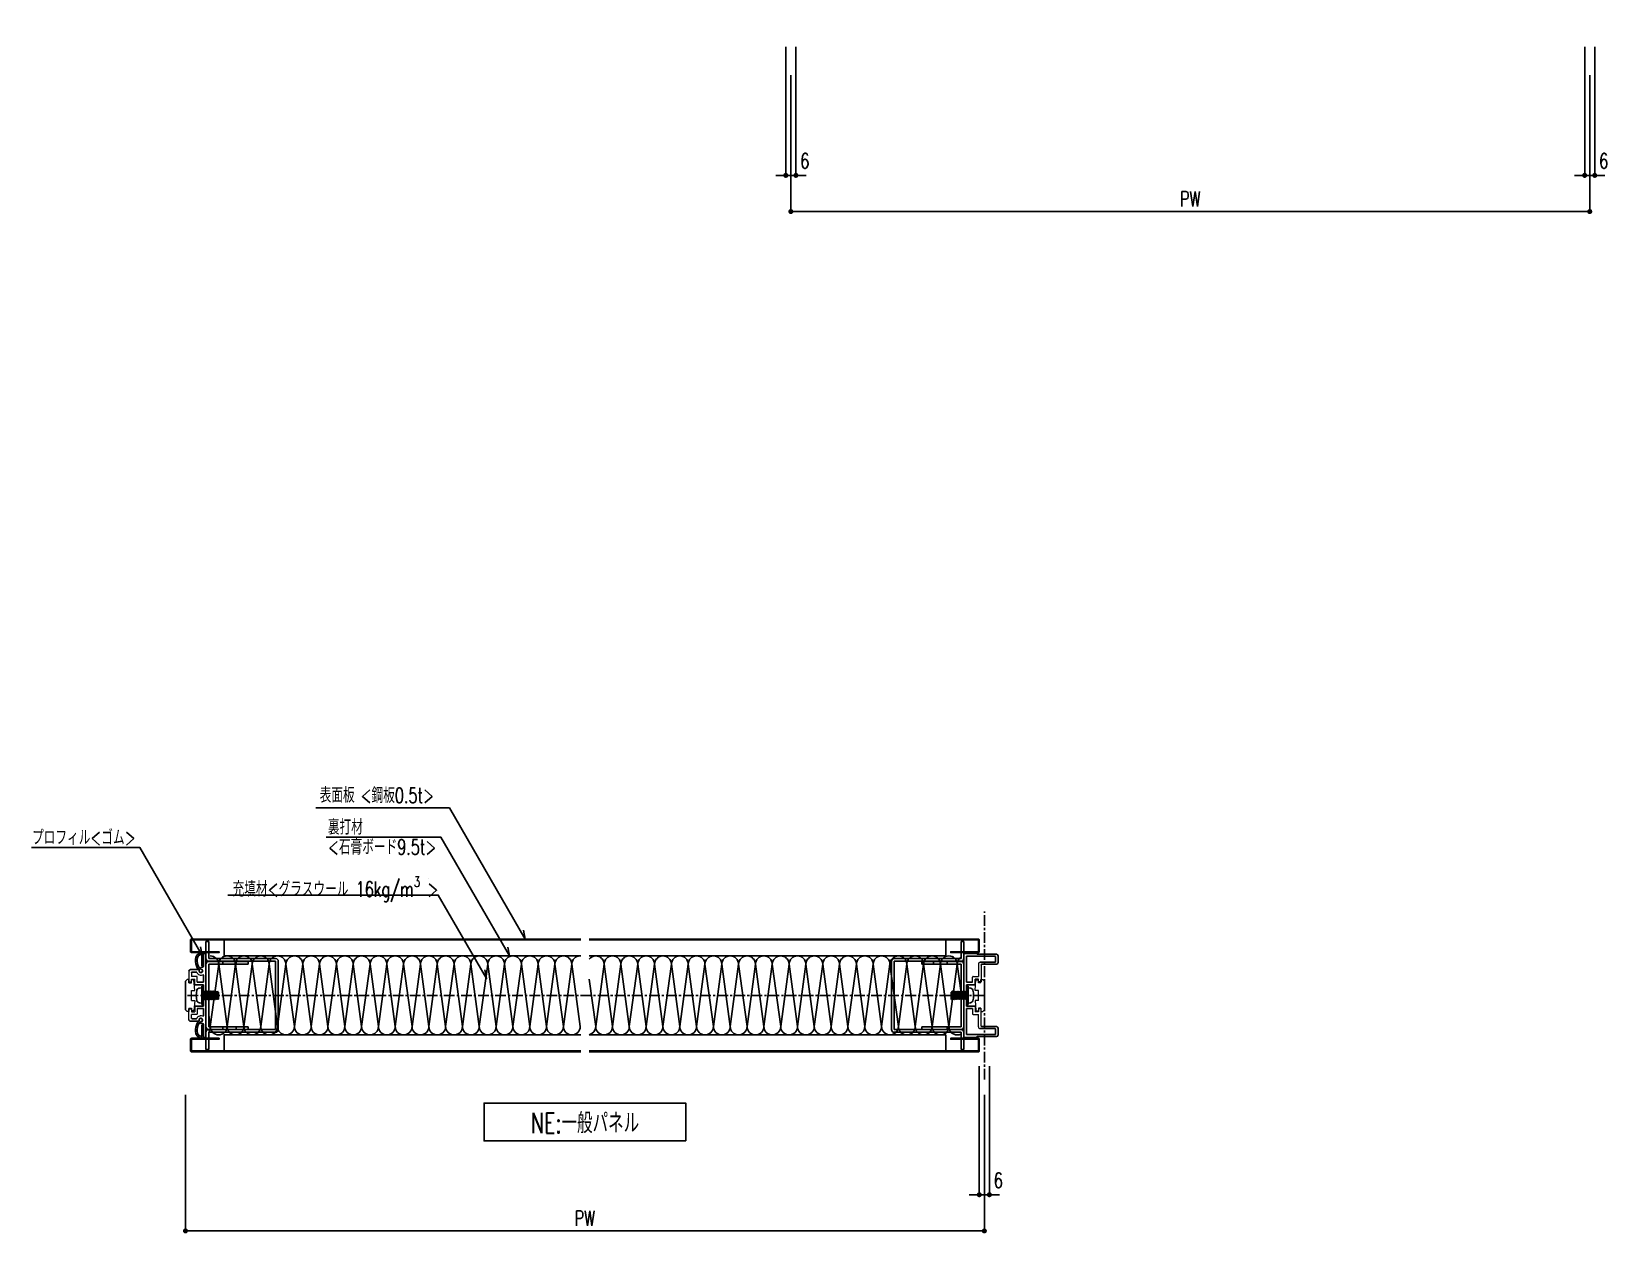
# Model space of a CAD drawing. Extents: x -275225 to 47266, y -41063 to 95295.
# Drawn here: x -226577 to -225639, y -14306 to -13592 of the extents above; entities that cross this region are included whole.
import ezdxf
from ezdxf.enums import TextEntityAlignment as Align

# ---------------------------------------------------------------- set-up
doc = ezdxf.new("R2010")
doc.units = 0
doc.header["$LTSCALE"] = 0.2
doc.header["$PDMODE"] = 99
doc.header["$PDSIZE"] = 5
doc.linetypes.add('CENTER', pattern=[50.8, 31.75, -6.35, 6.35, -6.35])
for name, color, linetype in [('_基準', 1, 'CENTER'), ('_文字', 3, 'Continuous'), ('_製品', 4, 'Continuous'), ('_製品寸法', 9, 'Continuous'), ('KIJUN', 1, 'CENTER')]:
    doc.layers.add(name, color=color, linetype=linetype)
doc.styles.add('OKAMURA', font='SIMPLEX.shx', dxfattribs={"width": 0.7, "bigfont": 'BIGFONT.shx'})
doc.dimstyles.new('OKAMURA-003', dxfattribs={"dimscale": 3, "dimtxt": 3, "dimasz": 1, "dimexe": 0, "dimexo": 3, "dimgap": 1, "dimtad": 1, "dimdec": 3, "dimdsep": 46, "dimtxsty": 'OKAMURA', "dimblk1": 'DOT', "dimblk2": 'DOT', "dimsah": 1, "dimcen": 0, "dimclrd": 9, "dimclre": 9, "dimclrt": 3, "dimadec": 0, "dimazin": 0, "dimtfac": 1, "dimtdec": 3, "dimtix": 1, "dimtmove": 2, "dimatfit": 3, "dimldrblk": 'NONE', "dimfxl": 0, "dimtolj": 1, "dimarcsym": 0})

# ---------------------------------------------------------------- blocks, each defined once
blk = doc.blocks.new('P16KONEJI')
at = {"layer": '_製品', "color": 0, "linetype": 'ByBlock'}
for p, q in [((3.3, 9.92), (1.84, 9.79)), ((3.3, 10.84), (3.3, 0)), ((4.3, 10.84), (3.3, 10.84)), ((4.3, 10.84), (4.3, 0)), ((3.3, 0.92), (1.84, 1.05)), ((3.3, 7.83), (3.35, 7.92)), ((3.35, 7.92), (3.45, 7.92)), ((3.35, 7.92), (3.75, 2.92)), ((3.45, 7.92), (3.7, 7.49)), ((3.45, 7.92), (3.85, 2.92)), ((3.5, 3.35), (3.75, 2.92)), ((3.75, 2.92), (3.85, 2.92)), ((3.85, 2.92), (4.1, 3.35)), ((3.9, 7.49), (4.15, 7.92)), ((4.15, 7.92), (4.25, 7.92)), ((4.15, 7.92), (4.55, 2.92)), ((4.25, 7.92), (4.5, 7.49)), ((4.25, 7.92), (4.65, 2.92)), ((4.3, 3.35), (4.55, 2.92)), ((4.55, 2.92), (4.65, 2.92)), ((4.65, 2.92), (4.9, 3.35)), ((4.7, 7.49), (4.95, 7.92)), ((4.95, 7.92), (5.35, 2.92)), ((4.95, 7.92), (5.05, 7.92)), ((5.05, 7.92), (5.45, 2.92)), ((5.05, 7.92), (5.3, 7.49)), ((5.1, 3.35), (5.35, 2.92)), ((5.35, 2.92), (5.45, 2.92)), ((5.45, 2.92), (5.7, 3.35)), ((5.5, 7.49), (5.75, 7.92)), ((5.75, 7.92), (5.85, 7.92)), ((5.75, 7.92), (6.15, 2.92)), ((5.85, 7.92), (6.1, 7.49)), ((5.85, 7.92), (6.25, 2.92)), ((5.9, 3.35), (6.15, 2.92)), ((6.15, 2.92), (6.25, 2.92)), ((6.25, 2.92), (6.5, 3.35)), ((6.3, 7.49), (6.55, 7.92)), ((6.55, 7.92), (6.65, 7.92)), ((6.55, 7.92), (6.95, 2.92)), ((6.65, 7.92), (6.9, 7.49)), ((6.65, 7.92), (7.05, 2.92)), ((6.7, 3.35), (6.95, 2.92)), ((6.95, 2.92), (7.05, 2.92)), ((7.05, 2.92), (7.3, 3.35)), ((7.1, 7.49), (7.35, 7.92)), ((7.35, 7.92), (7.45, 7.92)), ((7.35, 7.92), (7.75, 2.92)), ((7.45, 7.92), (7.7, 7.49)), ((7.45, 7.92), (7.85, 2.92)), ((7.5, 3.35), (7.75, 2.92)), ((7.75, 2.92), (7.85, 2.92)), ((7.85, 2.92), (8.1, 3.35)), ((7.9, 7.49), (8.15, 7.92)), ((8.15, 7.92), (8.25, 7.92)), ((8.15, 7.92), (8.55, 2.92)), ((8.25, 7.92), (8.5, 7.49)), ((8.25, 7.92), (8.65, 2.92)), ((8.3, 3.35), (8.55, 2.92)), ((8.55, 2.92), (8.65, 2.92)), ((8.65, 2.92), (8.9, 3.35)), ((8.7, 7.49), (8.95, 7.92)), ((8.95, 7.92), (9.05, 7.92)), ((8.95, 7.92), (9.35, 2.92)), ((9.05, 7.92), (9.3, 7.49)), ((9.05, 7.92), (9.45, 2.92)), ((9.1, 3.35), (9.35, 2.92)), ((9.35, 2.92), (9.45, 2.92)), ((9.45, 2.92), (9.7, 3.35)), ((9.5, 7.49), (9.75, 7.92)), ((9.75, 7.92), (9.85, 7.92)), ((9.75, 7.92), (10.15, 2.92)), ((9.85, 7.92), (10.1, 7.49)), ((9.85, 7.92), (10.25, 2.92)), ((9.9, 3.35), (10.15, 2.92)), ((10.15, 2.92), (10.25, 2.92)), ((10.25, 2.92), (10.5, 3.35)), ((10.3, 7.49), (10.55, 7.92)), ((10.55, 7.92), (10.65, 7.92)), ((10.55, 7.92), (10.95, 2.92)), ((10.65, 7.92), (10.9, 7.49)), ((10.65, 7.92), (11.05, 2.92)), ((10.7, 3.35), (10.95, 2.92)), ((10.95, 2.92), (11.05, 2.92)), ((11.05, 2.92), (11.3, 3.35)), ((11.1, 7.49), (11.35, 7.92)), ((11.35, 7.92), (11.45, 7.92)), ((11.35, 7.92), (11.75, 2.92)), ((11.45, 7.92), (11.7, 7.49)), ((11.45, 7.92), (11.85, 2.92)), ((11.5, 3.35), (11.75, 2.92)), ((11.75, 2.92), (11.85, 2.92)), ((11.85, 2.92), (12.1, 3.35)), ((11.9, 7.49), (12.15, 7.92)), ((12.15, 7.92), (12.25, 7.92)), ((12.15, 7.92), (12.55, 2.92)), ((12.25, 7.92), (12.5, 7.49)), ((12.25, 7.92), (12.65, 2.92)), ((12.3, 3.35), (12.55, 2.92)), ((12.55, 2.92), (12.65, 2.92)), ((12.65, 2.92), (12.9, 3.35)), ((12.7, 7.49), (12.95, 7.92)), ((12.95, 7.92), (13.05, 7.92)), ((12.95, 7.92), (13.3, 3.55)), ((13.3, 3.55), (12.96, 3.4)), ((13.05, 7.92), (13.3, 7.49)), ((13.05, 7.92), (13.3, 3.55)), ((13.3, 7.49), (13.3, 3.55)), ((4.3, 0), (3.3, 0))]:
    blk.add_line(p, q, dxfattribs=at)
for centre, radius, start, end in [((1.98, 8.2), 1.6, 95, 164.50603), ((12, 5.42), 12, 164.50603, 195.49397), ((1.98, 2.64), 1.6, 195.49397, 265), ((3.4, 3.3), 0.115, 30, 150), ((3.8, 7.54), 0.115, 210, 330), ((4.2, 3.3), 0.115, 30, 150), ((4.6, 7.54), 0.115, 210, 330), ((5, 3.3), 0.115, 30, 150), ((5.4, 7.54), 0.115, 210, 330), ((5.8, 3.3), 0.115, 30, 150), ((6.2, 7.54), 0.115, 210, 330), ((6.6, 3.3), 0.115, 30, 150), ((7, 7.54), 0.115, 210, 330), ((7.4, 3.3), 0.115, 30, 150), ((7.8, 7.54), 0.115, 210, 330), ((8.2, 3.3), 0.115, 30, 150), ((8.6, 7.54), 0.115, 210, 330), ((9, 3.3), 0.115, 30, 150), ((9.4, 7.54), 0.115, 210, 330), ((9.8, 3.3), 0.115, 30, 150), ((10.2, 7.54), 0.115, 210, 330), ((10.6, 3.3), 0.115, 30, 150), ((11, 7.54), 0.115, 210, 330), ((11.4, 3.3), 0.115, 30, 150), ((11.8, 7.54), 0.115, 210, 330), ((12.2, 3.3), 0.115, 30, 150), ((12.6, 7.54), 0.115, 210, 330), ((13, 3.3), 0.115, 112.56053, 150)]:
    blk.add_arc(centre, radius, start, end, dxfattribs=at)
blk = doc.blocks.new('P16UGHEISYO')
at = {"layer": '_製品', "color": 0, "linetype": 'ByBlock', "lineweight": 15}
for p, q in [((0, 0), (0, 25.3)), ((1.99, 14.57), (2.12, 14.09)), ((1.99, 14.57), (2.12, 14.09)), ((2.52, 15.49), (3, 15.62)), ((3.52, 13.69), (3.04, 13.56)), ((3.91, 12.24), (3.43, 12.11)), ((4.05, 14.61), (4.02, 14.73)), ((5.2, 7.81), (5.2, 10.95)), ((5.5, 11.25), (8.7, 11.25)), ((6.7, 6.51), (6.7, 9.75)), ((8.7, 9.75), (6.7, 9.75)), ((8.7, 13.34), (8.7, 11.25)), ((8.7, 8), (8.7, 9.75)), ((10.2, 14.34), (10.2, 8)), ((10.2, 7.5), (10.2, 9.5)), ((10.2, 9.5), (11.2, 9.5)), ((12.2, 8.5), (11.2, 9.5)), ((6.7, 3), (7.22, 9.25)), ((6.7, 3), (7.2, 9)), ((6.7, 3), (6.7, 3.04)), ((8.7, 3), (6.7, 3)), ((8.7, 3), (6.7, 3)), ((7.22, 9.25), (8.7, 9.25)), ((8.7, 7.5), (8.7, 9.25)), ((8.7, 7.5), (8.7, 9)), ((10.2, 8), (8.7, 8)), ((10.2, 7.5), (8.7, 7.5)), ((10.2, 7.5), (8.7, 7.5)), ((8.7, 3), (8.7, -3)), ((8.7, 3), (8.7, -3)), ((5.2, -7.81), (5.2, -10.95)), ((6.7, -3), (6.7, -3.04)), ((8.7, -3), (6.7, -3)), ((8.7, -3), (6.7, -3)), ((6.7, -3), (7.22, -9.25)), ((6.7, -6.51), (6.7, -9.75)), ((7.22, -9.25), (8.7, -9.25)), ((8.7, -7.5), (8.7, -9)), ((10.2, -7.5), (8.7, -7.5)), ((8.7, -7.5), (8.7, -9.25)), ((10.2, -7.5), (8.7, -7.5)), ((10.2, -8), (8.7, -8)), ((8.7, -8), (8.7, -9.75)), ((10.2, -7.5), (10.2, -9.5)), ((10.2, -14.34), (10.2, -8)), ((12.2, -8.5), (11.2, -9.5)), ((1.99, -14.57), (2.12, -14.09)), ((1.99, -14.57), (2.12, -14.09)), ((2.52, -15.49), (3, -15.62)), ((3.52, -13.69), (3.04, -13.56)), ((3.91, -12.24), (3.43, -12.11)), ((4.05, -14.61), (4.02, -14.73)), ((5.5, -11.25), (8.7, -11.25)), ((8.7, -9.75), (6.7, -9.75)), ((8.7, -13.34), (8.7, -11.25)), ((10.2, -9.5), (11.2, -9.5))]:
    blk.add_line(p, q, dxfattribs=at)
at = {"layer": '_製品', "color": 0, "linetype": 'ByBlock'}
for p, q in [((0, 24.8), (0, 0.3)), ((0.2, 25), (1.3, 25)), ((1.5, 24.8), (1.5, 17.28)), ((1.5, 19.6), (1.5, 24.5)), ((1.5, 17.6), (1.5, 22.5)), ((2.5, 19.6), (2.5, 24.27)), ((2.5, 17.6), (2.5, 22.27)), ((2.5, 17.6), (1.5, 17.6)), ((1.5, 12.12), (1.5, 7.81)), ((2.74, 16.78), (2, 16.78)), ((3.2, 15.61), (4.46, 17.11)), ((3.99, 14.99), (5.22, 16.46)), ((4.21, 15.16), (4.37, 15.26)), ((4.64, 15.34), (9.2, 15.34)), ((5.65, 13.84), (8.2, 13.84)), ((0, 0.3), (0.3, 0)), ((0, 0.3), (0, -0.3)), ((1.5, 0.3), (1.2, 0)), ((5.2, 7.81), (1.5, 7.81)), ((1.5, 6.31), (1.5, 0.3)), ((6.5, 6.31), (1.5, 6.31)), ((12.2, 8.5), (12.2, 0)), ((0.3, 0), (0, -0.3)), ((0, -24.8), (0, -0.3)), ((0, -24.8), (0, -0.3)), ((0, -24.8), (0, -0.3)), ((1.5, -0.3), (1.2, 0)), ((1.5, -6.31), (1.5, -0.3)), ((6.5, -6.31), (1.5, -6.31)), ((1.5, -12.12), (1.5, -7.81)), ((5.2, -7.81), (1.5, -7.81)), ((12.2, -8.5), (12.2, 0)), ((1.5, -24.8), (1.5, -17.28)), ((1.5, -17.6), (1.5, -22.5)), ((2.5, -17.6), (1.5, -17.6)), ((2.74, -16.78), (2, -16.78)), ((2.5, -17.6), (2.5, -22.27)), ((3.2, -15.61), (4.46, -17.11)), ((3.99, -14.99), (5.22, -16.46)), ((4.21, -15.16), (4.37, -15.26)), ((4.64, -15.34), (9.2, -15.34)), ((5.65, -13.84), (8.2, -13.84)), ((0.2, -25), (1.3, -25)), ((1.5, -19.6), (1.5, -24.5)), ((2.5, -19.6), (2.5, -24.27))]:
    blk.add_line(p, q, dxfattribs=at)
for centre, radius, start, end in [((0.2, 24.8), 0.2, 90, 180), ((1.3, 24.8), 0.2, 0, 90), ((2.5, 24.5), 1, 81.6392, 180), ((2.7, 24.27), 0.2, 62.76187, 180), ((2.03, 21.28), 4.26, 0, 81.6392), ((2.03, 21.28), 3.26, 0, 78.17887), ((-2.68, 20.69), 7.98, 333.38687, 4.23373), ((-3.19, 20.85), 9.49, 332.4392, 2.59633), ((2, 17.28), 0.5, 180, 270), ((3.04, 14.59), 0.98, 85.62711, 18.08885), ((3.12, 15.67), 0.1, 265.62711, 320), ((4.06, 14.93), 0.1, 140, 198.08885), ((4.64, 14.84), 0.5, 90, 122.33734), ((8.2, 13.34), 0.5, 0, 90), ((9.2, 14.34), 1, 0, 90), ((6.5, 6.51), 0.2, 270, 0), ((6.5, -6.51), 0.2, 0, 90), ((2, -17.28), 0.5, 90, 180), ((3.04, -14.59), 0.98, 341.91115, 274.37289), ((3.12, -15.67), 0.1, 40, 94.37289), ((4.06, -14.93), 0.1, 161.91115, 220), ((4.64, -14.84), 0.5, 237.66266, 270), ((-2.68, -20.69), 7.98, 355.76627, 26.61313), ((-3.19, -20.85), 9.49, 357.40367, 27.5608), ((8.2, -13.34), 0.5, 270, 0), ((9.2, -14.34), 1, 270, 0), ((0.2, -24.8), 0.2, 180, 270), ((1.3, -24.8), 0.2, 270, 0), ((2.5, -24.5), 1, 180, 278.3608), ((2.7, -24.27), 0.2, 180, 297.23813), ((2.03, -21.28), 4.26, 278.3608, 0), ((2.03, -21.28), 3.26, 281.82113, 0)]:
    blk.add_arc(centre, radius, start, end, dxfattribs=at)
at = {"layer": '_製品', "color": 0, "linetype": 'ByBlock', "lineweight": 15}
for centre, radius, start, end in [((1.7, 12.12), 0.2, 62.18189, 180), ((2.84, 14.28), 2.25, 242.18189, 285), ((2.71, 14.77), 0.75, 105, 195), ((2.84, 14.28), 0.75, 195, 285), ((2.74, 16.17), 0.607, 295.17613, 90), ((3.33, 14.41), 0.75, 285, 15), ((3.33, 14.41), 2.25, 285, 341.59063), ((4.38, 14.83), 0.375, 117.19191, 195), ((5.5, 10.95), 0.3, 90, 180), ((5.65, 13.64), 0.2, 90, 161.59063), ((1.7, -12.12), 0.2, 180, 297.81811), ((2.84, -14.28), 2.25, 75, 117.81811), ((2.71, -14.77), 0.75, 165, 255), ((2.84, -14.28), 0.75, 75, 165), ((2.74, -16.17), 0.607, 270, 64.82387), ((3.33, -14.41), 0.75, 345, 75), ((3.33, -14.41), 2.25, 18.40937, 75), ((4.38, -14.83), 0.375, 165, 242.80809), ((5.5, -10.95), 0.3, 180, 270), ((5.65, -13.64), 0.2, 198.40937, 270)]:
    blk.add_arc(centre, radius, start, end, dxfattribs=at)
blk = doc.blocks.new('P16USHEISYO')
at = {"color": 0, "linetype": 'ByBlock'}
for p, q in [((4, 44.99), (4, 48.99)), ((5, 49.99), (16.4, 49.99)), ((5.5, 45.69), (5.5, 48.29)), ((22.9, 48.79), (6, 48.79)), ((16.81, 50.4), (16.4, 49.99)), ((17.02, 50.49), (23.9, 50.49)), ((22.9, 33.3), (22.9, 48.79)), ((24.4, 25.79), (24.4, 49.99)), ((5, 43.99), (13.69, 43.99)), ((6, 45.19), (14.69, 45.19)), ((12.2, 33.99), (12.2, 25.49)), ((17.89, 31.8), (22.9, 31.8)), ((19.19, 33.3), (22.9, 33.3)), ((22.9, 31.8), (22.9, 25.79)), ((12.2, 16.99), (12.2, 25.49)), ((12.2, 16.99), (12.2, 25.49)), ((12.2, 16.99), (12.2, 25.49)), ((17.89, 19.18), (22.9, 19.18)), ((22.9, 25.79), (23.2, 25.49)), ((22.9, 25.19), (23.2, 25.49)), ((22.9, 19.18), (22.9, 25.19)), ((24.4, 25.79), (24.1, 25.49)), ((24.1, 25.49), (24.4, 25.19)), ((24.4, 25.19), (24.4, 0.99)), ((19.19, 17.68), (22.9, 17.68)), ((22.9, 17.68), (22.9, 2.19)), ((4, 5.99), (4, 1.99)), ((5, 6.99), (13.69, 6.99)), ((5, 0.99), (16.4, 0.99)), ((5.5, 5.29), (5.5, 2.69)), ((6, 5.79), (14.69, 5.79)), ((22.9, 2.19), (6, 2.19)), ((16.81, 0.58), (16.4, 0.99)), ((17.02, 0.49), (23.9, 0.49))]:
    blk.add_line(p, q, dxfattribs=at)
at = {"color": 0, "linetype": 'ByBlock', "lineweight": 15}
for p, q in [((14.19, 43.49), (14.19, 33.49)), ((15.69, 44.19), (15.69, 36.74)), ((12.2, 33.99), (13.2, 34.99)), ((14.2, 34.99), (13.2, 34.99)), ((14.19, 33.49), (15.69, 33.49)), ((14.2, 32.99), (14.2, 34.99)), ((14.2, 32.99), (15.7, 32.99)), ((14.2, 32.99), (15.7, 32.99)), ((18.89, 36.74), (15.69, 36.74)), ((15.69, 33.49), (15.69, 35.24)), ((15.69, 35.24), (17.69, 35.24)), ((17.18, 34.74), (15.7, 34.74)), ((15.7, 32.99), (15.7, 34.74)), ((15.7, 32.99), (15.7, 34.49)), ((15.7, 28.49), (17.7, 28.49)), ((15.7, 28.49), (15.7, 22.49)), ((15.7, 28.49), (17.7, 28.49)), ((15.7, 28.49), (15.7, 22.49)), ((17.7, 28.49), (17.18, 34.74)), ((17.7, 28.49), (17.2, 34.49)), ((17.69, 32), (17.69, 35.24)), ((17.7, 28.49), (17.7, 28.53)), ((19.19, 33.3), (19.19, 36.44)), ((15.7, 22.49), (17.7, 22.49)), ((15.7, 22.49), (17.7, 22.49)), ((17.7, 22.49), (17.18, 16.24)), ((17.69, 18.98), (17.69, 15.74)), ((17.7, 22.49), (17.7, 22.45)), ((12.2, 16.99), (13.2, 15.99)), ((14.2, 15.99), (13.2, 15.99)), ((14.19, 7.49), (14.19, 17.49)), ((14.19, 17.49), (15.69, 17.49)), ((14.2, 17.99), (14.2, 15.99)), ((14.2, 17.99), (15.7, 17.99)), ((14.2, 17.99), (15.7, 17.99)), ((15.69, 17.49), (15.69, 15.74)), ((15.69, 15.74), (17.69, 15.74)), ((15.69, 6.79), (15.69, 14.24)), ((18.89, 14.24), (15.69, 14.24)), ((15.7, 17.99), (15.7, 16.49)), ((15.7, 17.99), (15.7, 16.24)), ((17.18, 16.24), (15.7, 16.24)), ((19.19, 17.68), (19.19, 14.54))]:
    blk.add_line(p, q, dxfattribs=at)
at = {"color": 0, "linetype": 'ByBlock'}
for centre, radius, start, end in [((5, 48.99), 1, 90, 180), ((6, 48.29), 0.5, 90, 180), ((17.02, 50.19), 0.3, 90, 135), ((23.9, 49.99), 0.5, 0, 90), ((5, 44.99), 1, 180, 270), ((6, 45.69), 0.5, 180, 270), ((13.69, 43.49), 0.5, 0, 90), ((17.89, 32), 0.2, 180, 270), ((17.89, 18.98), 0.2, 90, 180), ((5, 5.99), 1, 90, 180), ((5, 1.99), 1, 180, 270), ((6, 5.29), 0.5, 90, 180), ((6, 2.69), 0.5, 180, 270), ((13.69, 7.49), 0.5, 270, 0), ((17.02, 0.79), 0.3, 225, 270), ((23.9, 0.99), 0.5, 270, 0)]:
    blk.add_arc(centre, radius, start, end, dxfattribs=at)
at = {"color": 0, "linetype": 'ByBlock', "lineweight": 15}
for centre, radius, start, end in [((14.69, 44.19), 1, 0, 90), ((18.89, 36.44), 0.3, 0, 90), ((18.89, 14.54), 0.3, 270, 0), ((14.69, 6.79), 1, 270, 0)]:
    blk.add_arc(centre, radius, start, end, dxfattribs=at)
blk = doc.blocks.new('A$C0FB026AB')
at = {"color": 0, "linetype": 'ByBlock'}
for p, q in [((12.200001, 21.900002), (12.200001, 32.1)), ((13.799999, 32.1), (12.200001, 32.1)), ((13.799999, 21.9), (13.799999, 32.1)), ((13.800001, 20.300002), (53.600001, 20.300002)), ((13.800001, 20.25), (37.200001, 20.25)), ((13.801264, 21.9), (53.600001, 21.9)), ((22.200001, 18.65), (22.200001, 20.25)), ((37.200001, 18.65), (37.200001, 20.25)), ((53.600001, -20.300001), (53.600001, 20.300002)), ((55.200001, -20.300001), (55.200001, 20.300002)), ((12.200001, 18.65), (12.200001, -18.65)), ((13.800001, 18.65), (13.800001, -18.65)), ((13.800001, 18.65), (37.200001, 18.65)), ((13.800001, -18.65), (37.200001, -18.65)), ((22.200001, -18.649999), (22.200001, -20.249999)), ((30.200001, -18.649999), (30.200001, -20.249999)), ((37.200001, -20.25), (37.200001, -18.65)), ((12.200001, -21.900024), (12.200001, -32.100022)), ((13.799999, -20.300001), (53.600001, -20.300001)), ((13.799999, -21.899999), (13.799999, -32.099999)), ((13.799999, -21.9), (53.600001, -21.9)), ((13.800001, -20.25), (37.200001, -20.25)), ((13.799999, -32.1), (12.200001, -32.1))]:
    blk.add_line(p, q, dxfattribs=at)
for centre, start, end in [((13.800001, 21.900002), 180, 270), ((13.800001, 18.65), 90, 180), ((53.600001, 20.3), 0, 90), ((13.800001, -18.65), 180, 270), ((13.800001, -21.900024), 90, 180), ((53.600001, -20.3), 270, 0)]:
    blk.add_arc(centre, 1.6, start, end, dxfattribs=at)
blk = doc.blocks.new('A$C6158021A')
at = {"color": 0, "linetype": 'ByBlock'}
for p, q in [((-13.799999, 32.100011), (-12.200001, 32.100011)), ((-13.799999, 21.900011), (-13.799999, 32.100011)), ((-12.200001, 21.900013), (-12.200001, 32.100011)), ((-55.200001, -20.29999), (-55.200001, 20.300013)), ((-13.801264, 21.900011), (-53.600001, 21.900011)), ((-13.800001, 20.300013), (-53.600001, 20.300013)), ((-53.600001, -20.29999), (-53.600001, 20.300013)), ((-13.800001, 20.250011), (-37.200001, 20.250011)), ((-37.200001, 18.650011), (-37.200001, 20.250011)), ((-30.200001, 18.650011), (-30.200001, 20.250011)), ((-22.200001, 18.650011), (-22.200001, 20.250011)), ((-13.800001, 18.650011), (-37.200001, 18.650011)), ((-13.800001, 18.650011), (-13.800001, -18.649989)), ((-13.800001, -18.649989), (-37.200001, -18.649989)), ((-37.200001, -20.249989), (-37.200001, -18.649989)), ((-30.200001, -18.649988), (-30.200001, -20.249988)), ((-22.200001, -18.649988), (-22.200001, -20.249988)), ((-13.799999, -20.29999), (-53.600001, -20.29999)), ((-13.799999, -21.899989), (-53.600001, -21.899989)), ((-13.800001, -20.249989), (-37.200001, -20.249989)), ((-13.799999, -21.899988), (-13.799999, -32.099988)), ((-12.200001, -21.900013), (-12.200001, -32.100011)), ((-13.799999, -32.099989), (-12.200001, -32.099989))]:
    blk.add_line(p, q, dxfattribs=at)
for centre, start, end in [((-53.600001, 20.300011), 90, 180), ((-13.800001, 21.900013), 270, 0), ((-13.800001, 18.650011), 0, 90), ((-13.800001, -18.649989), 270, 0), ((-53.600001, -20.299988), 180, 270), ((-13.800001, -21.900013), 0, 90)]:
    blk.add_arc(centre, 1.6, start, end, dxfattribs=at)
blk = doc.blocks.new('P16NEHEISYO')
at = {"color": 6, "linetype": 'ByBlock', "ltscale": 0.5}
for p, q in [((455.26, -18.5), (460.26, 18.5)), ((13.8, -1.48), (16.1, -18.5))]:
    blk.add_line(p, q, dxfattribs=at)
at = {"color": 0, "linetype": 'ByBlock', "ltscale": 0.5}
for q in [(460.26, 18.5), (461.2, 11.54)]:
    blk.add_line((460.26, 18.5), q, dxfattribs=at)
for points in [[(235, 33.5), (3.5, 33.5, 0.414214), (3, 33), (3, 26, 0.414214), (3.5, 25.5), (20, 25.5), (20, 26), (3.5, 26), (3.5, 33), (235, 33)], [(240, 33.5), (471.5, 33.5, -0.414214), (472, 33), (472, 26, -0.414214), (471.5, 25.5), (455, 25.5), (455, 26), (471.5, 26), (471.5, 33), (240, 33)], [(235, -33.5), (3.5, -33.5, -0.414214), (3, -33), (3, -26, -0.414214), (3.5, -25.5), (20, -25.5), (20, -26), (3.5, -26), (3.5, -33), (235, -33)], [(240, -33.5), (471.5, -33.5, 0.414214), (472, -33), (472, -26, 0.414214), (471.5, -25.5), (455, -25.5), (455, -26), (471.5, -26), (471.5, -33), (240, -33)]]:
    blk.add_lwpolyline(points, format="xyb")
for points in [[(23, 33), (23, 23.5), (235, 23.5)], [(452, 33), (452, 23.5), (240, 23.5)], [(23, -33), (23, -23.5), (235, -23.5)], [(452, -33), (452, -23.5), (240, -23.5)]]:
    blk.add_lwpolyline(points)
at = {"color": 6, "linetype": 'ByBlock', "ltscale": 0.5}
for points in [[(31.1, 18.5), (31.1, 18.5, 0.414214), (26.1, 23.5), (26.1, 23.5, 0.414214), (21.1, 18.5), (21.1, 18.5), (26.1, -18.5), (26.1, -18.5, -0.414214), (21.1, -23.5), (21.1, -23.5, -0.414214), (16.1, -18.5), (16.1, -18.5), (21.1, 18.5)], [(41.1, 18.5), (41.1, 18.5, 0.414214), (36.1, 23.5), (36.1, 23.5, 0.414214), (31.1, 18.5), (31.1, 18.5), (36.1, -18.5), (36.1, -18.5, -0.414214), (31.1, -23.5), (31.1, -23.5, -0.414214), (26.1, -18.5), (26.1, -18.5), (31.1, 18.5)], [(51.1, 18.5), (51.1, 18.5, 0.414214), (46.1, 23.5), (46.1, 23.5, 0.414214), (41.1, 18.5), (41.1, 18.5), (46.1, -18.5), (46.1, -18.5, -0.414214), (41.1, -23.5), (41.1, -23.5, -0.414214), (36.1, -18.5), (36.1, -18.5), (41.1, 18.5)], [(61.1, 18.5), (61.1, 18.5, 0.414214), (56.1, 23.5), (56.1, 23.5, 0.414214), (51.1, 18.5), (51.1, 18.5), (56.1, -18.5), (56.1, -18.5, -0.414214), (51.1, -23.5), (51.1, -23.5, -0.414214), (46.1, -18.5), (46.1, -18.5), (51.1, 18.5)], [(71.1, 18.5), (71.1, 18.5, 0.414214), (66.1, 23.5), (66.1, 23.5, 0.414214), (61.1, 18.5), (61.1, 18.5), (66.1, -18.5), (66.1, -18.5, -0.414214), (61.1, -23.5), (61.1, -23.5, -0.414214), (56.1, -18.5), (56.1, -18.5), (61.1, 18.5)], [(81.1, 18.5), (81.1, 18.5, 0.414214), (76.1, 23.5), (76.1, 23.5, 0.414214), (71.1, 18.5), (71.1, 18.5), (76.1, -18.5), (76.1, -18.5, -0.414214), (71.1, -23.5), (71.1, -23.5, -0.414214), (66.1, -18.5), (66.1, -18.5), (71.1, 18.5)], [(91.1, 18.5), (91.1, 18.5, 0.414214), (86.1, 23.5), (86.1, 23.5, 0.414214), (81.1, 18.5), (81.1, 18.5), (86.1, -18.5), (86.1, -18.5, -0.414214), (81.1, -23.5), (81.1, -23.5, -0.414214), (76.1, -18.5), (76.1, -18.5), (81.1, 18.5)], [(101.1, 18.5), (101.1, 18.5, 0.414214), (96.1, 23.5), (96.1, 23.5, 0.414214), (91.1, 18.5), (91.1, 18.5), (96.1, -18.5), (96.1, -18.5, -0.414214), (91.1, -23.5), (91.1, -23.5, -0.414214), (86.1, -18.5), (86.1, -18.5), (91.1, 18.5)], [(111.1, 18.5), (111.1, 18.5, 0.414214), (106.1, 23.5), (106.1, 23.5, 0.414214), (101.1, 18.5), (101.1, 18.5), (106.1, -18.5), (106.1, -18.5, -0.414214), (101.1, -23.5), (101.1, -23.5, -0.414214), (96.1, -18.5), (96.1, -18.5), (101.1, 18.5)], [(121.1, 18.5), (121.1, 18.5, 0.414214), (116.1, 23.5), (116.1, 23.5, 0.414214), (111.1, 18.5), (111.1, 18.5), (116.1, -18.5), (116.1, -18.5, -0.414214), (111.1, -23.5), (111.1, -23.5, -0.414214), (106.1, -18.5), (106.1, -18.5), (111.1, 18.5)], [(131.1, 18.5), (131.1, 18.5, 0.414214), (126.1, 23.5), (126.1, 23.5, 0.414214), (121.1, 18.5), (121.1, 18.5), (126.1, -18.5), (126.1, -18.5, -0.414214), (121.1, -23.5), (121.1, -23.5, -0.414214), (116.1, -18.5), (116.1, -18.5), (121.1, 18.5)], [(141.1, 18.5), (141.1, 18.5, 0.414214), (136.1, 23.5), (136.1, 23.5, 0.414214), (131.1, 18.5), (131.1, 18.5), (136.1, -18.5), (136.1, -18.5, -0.414214), (131.1, -23.5), (131.1, -23.5, -0.414214), (126.1, -18.5), (126.1, -18.5), (131.1, 18.5)], [(151.1, 18.5), (151.1, 18.5, 0.414214), (146.1, 23.5), (146.1, 23.5, 0.414214), (141.1, 18.5), (141.1, 18.5), (146.1, -18.5), (146.1, -18.5, -0.414214), (141.1, -23.5), (141.1, -23.5, -0.414214), (136.1, -18.5), (136.1, -18.5), (141.1, 18.5)], [(161.1, 18.5), (161.1, 18.5, 0.414214), (156.1, 23.5), (156.1, 23.5, 0.414214), (151.1, 18.5), (151.1, 18.5), (156.1, -18.5), (156.1, -18.5, -0.414214), (151.1, -23.5), (151.1, -23.5, -0.414214), (146.1, -18.5), (146.1, -18.5), (151.1, 18.5)], [(171.1, 18.5), (171.1, 18.5, 0.414214), (166.1, 23.5), (166.1, 23.5, 0.414214), (161.1, 18.5), (161.1, 18.5), (166.1, -18.5), (166.1, -18.5, -0.414214), (161.1, -23.5), (161.1, -23.5, -0.414214), (156.1, -18.5), (156.1, -18.5), (161.1, 18.5)], [(181.1, 18.5), (181.1, 18.5, 0.414214), (176.1, 23.5), (176.1, 23.5, 0.414214), (171.1, 18.5), (171.1, 18.5), (176.1, -18.5), (176.1, -18.5, -0.414214), (171.1, -23.5), (171.1, -23.5, -0.414214), (166.1, -18.5), (166.1, -18.5), (171.1, 18.5)], [(191.1, 18.5), (191.1, 18.5, 0.414214), (186.1, 23.5), (186.1, 23.5, 0.414214), (181.1, 18.5), (181.1, 18.5), (186.1, -18.5), (186.1, -18.5, -0.414214), (181.1, -23.5), (181.1, -23.5, -0.414214), (176.1, -18.5), (176.1, -18.5), (181.1, 18.5)], [(201.1, 18.5), (201.1, 18.5, 0.414214), (196.1, 23.5), (196.1, 23.5, 0.414214), (191.1, 18.5), (191.1, 18.5), (196.1, -18.5), (196.1, -18.5, -0.414214), (191.1, -23.5), (191.1, -23.5, -0.414214), (186.1, -18.5), (186.1, -18.5), (191.1, 18.5)], [(211.1, 18.5), (211.1, 18.5, 0.414214), (206.1, 23.5), (206.1, 23.5, 0.414214), (201.1, 18.5), (201.1, 18.5), (206.1, -18.5), (206.1, -18.5, -0.414214), (201.1, -23.5), (201.1, -23.5, -0.414214), (196.1, -18.5), (196.1, -18.5), (201.1, 18.5)], [(221.1, 18.5), (221.1, 18.5, 0.414214), (216.1, 23.5), (216.1, 23.5, 0.414214), (211.1, 18.5), (211.1, 18.5), (216.1, -18.5), (216.1, -18.5, -0.414214), (211.1, -23.5), (211.1, -23.5, -0.414214), (206.1, -18.5), (206.1, -18.5), (211.1, 18.5)], [(231.1, 18.5), (231.1, 18.5, 0.414214), (226.1, 23.5), (226.1, 23.5, 0.414214), (221.1, 18.5), (221.1, 18.5), (226.1, -18.5), (226.1, -18.5, -0.414214), (221.1, -23.5), (221.1, -23.5, -0.414214), (216.1, -18.5), (216.1, -18.5), (221.1, 18.5)], [(235, 23.38, 0.350576), (231.1, 18.5), (231.1, 18.5), (235, -9.69)], [(250.3, 18.5), (250.3, 18.5, 0.414214), (245.3, 23.5), (245.3, 23.5, 0.414214), (240.3, 18.5), (240.3, 18.5), (245.3, -18.5), (245.3, -18.5, -0.414214), (240.3, -23.5), (240.3, -23.5, -0.014953), (240, -23.49, -0.014953)], [(260.3, 18.5), (260.3, 18.5, 0.414214), (255.3, 23.5), (255.3, 23.5, 0.414214), (250.3, 18.5), (250.3, 18.5), (255.3, -18.5), (255.3, -18.5, -0.414214), (250.3, -23.5), (250.3, -23.5, -0.414214), (245.3, -18.5), (245.3, -18.5), (250.3, 18.5)], [(270.3, 18.5), (270.3, 18.5, 0.414214), (265.3, 23.5), (265.3, 23.5, 0.414214), (260.3, 18.5), (260.3, 18.5), (265.3, -18.5), (265.3, -18.5, -0.414214), (260.3, -23.5), (260.3, -23.5, -0.414214), (255.3, -18.5), (255.3, -18.5), (260.3, 18.5)], [(280.3, 18.5), (280.3, 18.5, 0.414214), (275.3, 23.5), (275.3, 23.5, 0.414214), (270.3, 18.5), (270.3, 18.5), (275.3, -18.5), (275.3, -18.5, -0.414214), (270.3, -23.5), (270.3, -23.5, -0.414214), (265.3, -18.5), (265.3, -18.5), (270.3, 18.5)], [(290.3, 18.5), (290.3, 18.5, 0.414214), (285.3, 23.5), (285.3, 23.5, 0.414214), (280.3, 18.5), (280.3, 18.5), (285.3, -18.5), (285.3, -18.5, -0.414214), (280.3, -23.5), (280.3, -23.5, -0.414214), (275.3, -18.5), (275.3, -18.5), (280.3, 18.5)], [(300.3, 18.5), (300.3, 18.5, 0.414214), (295.3, 23.5), (295.3, 23.5, 0.414214), (290.3, 18.5), (290.3, 18.5), (295.3, -18.5), (295.3, -18.5, -0.414214), (290.3, -23.5), (290.3, -23.5, -0.414214), (285.3, -18.5), (285.3, -18.5), (290.3, 18.5)], [(310.3, 18.5), (310.3, 18.5, 0.414214), (305.3, 23.5), (305.3, 23.5, 0.414214), (300.3, 18.5), (300.3, 18.5), (305.3, -18.5), (305.3, -18.5, -0.414214), (300.3, -23.5), (300.3, -23.5, -0.414214), (295.3, -18.5), (295.3, -18.5), (300.3, 18.5)], [(320.3, 18.5), (320.3, 18.5, 0.414214), (315.3, 23.5), (315.3, 23.5, 0.414214), (310.3, 18.5), (310.3, 18.5), (315.3, -18.5), (315.3, -18.5, -0.414214), (310.3, -23.5), (310.3, -23.5, -0.414214), (305.3, -18.5), (305.3, -18.5), (310.3, 18.5)], [(330.3, 18.5), (330.3, 18.5, 0.414214), (325.3, 23.5), (325.3, 23.5, 0.414214), (320.3, 18.5), (320.3, 18.5), (325.3, -18.5), (325.3, -18.5, -0.414214), (320.3, -23.5), (320.3, -23.5, -0.414214), (315.3, -18.5), (315.3, -18.5), (320.3, 18.5)], [(340.3, 18.5), (340.3, 18.5, 0.414214), (335.3, 23.5), (335.3, 23.5, 0.414214), (330.3, 18.5), (330.3, 18.5), (335.3, -18.5), (335.3, -18.5, -0.414214), (330.3, -23.5), (330.3, -23.5, -0.414214), (325.3, -18.5), (325.3, -18.5), (330.3, 18.5)], [(350.3, 18.5), (350.3, 18.5, 0.414214), (345.3, 23.5), (345.3, 23.5, 0.414214), (340.3, 18.5), (340.3, 18.5), (345.3, -18.5), (345.3, -18.5, -0.414214), (340.3, -23.5), (340.3, -23.5, -0.414214), (335.3, -18.5), (335.3, -18.5), (340.3, 18.5)], [(360.3, 18.5), (360.3, 18.5, 0.414214), (355.3, 23.5), (355.3, 23.5, 0.414214), (350.3, 18.5), (350.3, 18.5), (355.3, -18.5), (355.3, -18.5, -0.414214), (350.3, -23.5), (350.3, -23.5, -0.414214), (345.3, -18.5), (345.3, -18.5), (350.3, 18.5)], [(370.26, 18.5), (370.26, 18.5, 0.414214), (365.26, 23.5), (365.26, 23.5, 0.414214), (360.26, 18.5), (360.26, 18.5), (365.26, -18.5), (365.26, -18.5, -0.414214), (360.26, -23.5), (360.26, -23.5, -0.414214), (355.26, -18.5), (355.26, -18.5), (360.26, 18.5)], [(380.26, 18.5), (380.26, 18.5, 0.414214), (375.26, 23.5), (375.26, 23.5, 0.414214), (370.26, 18.5), (370.26, 18.5), (375.26, -18.5), (375.26, -18.5, -0.414214), (370.26, -23.5), (370.26, -23.5, -0.414214), (365.26, -18.5), (365.26, -18.5), (370.26, 18.5)], [(390.26, 18.5), (390.26, 18.5, 0.414214), (385.26, 23.5), (385.26, 23.5, 0.414214), (380.26, 18.5), (380.26, 18.5), (385.26, -18.5), (385.26, -18.5, -0.414214), (380.26, -23.5), (380.26, -23.5, -0.414214), (375.26, -18.5), (375.26, -18.5), (380.26, 18.5)], [(400.26, 18.5), (400.26, 18.5, 0.414214), (395.26, 23.5), (395.26, 23.5, 0.414214), (390.26, 18.5), (390.26, 18.5), (395.26, -18.5), (395.26, -18.5, -0.414214), (390.26, -23.5), (390.26, -23.5, -0.414214), (385.26, -18.5), (385.26, -18.5), (390.26, 18.5)], [(410.26, 18.5), (410.26, 18.5, 0.414214), (405.26, 23.5), (405.26, 23.5, 0.414214), (400.26, 18.5), (400.26, 18.5), (405.26, -18.5), (405.26, -18.5, -0.414214), (400.26, -23.5), (400.26, -23.5, -0.414214), (395.26, -18.5), (395.26, -18.5), (400.26, 18.5)], [(420.26, 18.5), (420.26, 18.5, 0.414214), (415.26, 23.5), (415.26, 23.5, 0.414214), (410.26, 18.5), (410.26, 18.5), (415.26, -18.5), (415.26, -18.5, -0.414214), (410.26, -23.5), (410.26, -23.5, -0.414214), (405.26, -18.5), (405.26, -18.5), (410.26, 18.5)], [(430.26, 18.5), (430.26, 18.5, 0.414214), (425.26, 23.5), (425.26, 23.5, 0.414214), (420.26, 18.5), (420.26, 18.5), (425.26, -18.5), (425.26, -18.5, -0.414214), (420.26, -23.5), (420.26, -23.5, -0.414214), (415.26, -18.5), (415.26, -18.5), (420.26, 18.5)], [(440.26, 18.5), (440.26, 18.5, 0.414214), (435.26, 23.5), (435.26, 23.5, 0.414214), (430.26, 18.5), (430.26, 18.5), (435.26, -18.5), (435.26, -18.5, -0.414214), (430.26, -23.5), (430.26, -23.5, -0.414214), (425.26, -18.5), (425.26, -18.5), (430.26, 18.5)], [(450.26, 18.5), (450.26, 18.5, 0.414214), (445.26, 23.5), (445.26, 23.5, 0.414214), (440.26, 18.5), (440.26, 18.5), (445.26, -18.5), (445.26, -18.5, -0.414214), (440.26, -23.5), (440.26, -23.5, -0.414214), (435.26, -18.5), (435.26, -18.5), (440.26, 18.5)], [(460.26, 18.5), (460.26, 18.5, 0.414214), (455.26, 23.5), (455.26, 23.5, 0.414214), (450.26, 18.5), (450.26, 18.5), (455.26, -18.5), (455.26, -18.5, -0.414214), (450.26, -23.5), (450.26, -23.5, -0.414214), (445.26, -18.5), (445.26, -18.5), (450.26, 18.5)], [(235, -21.63, -0.227378), (231.1, -23.5), (231.1, -23.5, -0.414214), (226.1, -18.5), (226.1, -18.5), (231.1, 18.5)]]:
    blk.add_lwpolyline(points, format="xyb", dxfattribs=at)
at = {"color": 0, "linetype": 'ByBlock', "ltscale": 0.5}
for centre, start, end in [((16.1, 18.5), 90, 117.38708), ((465.26, 18.5), 144.28401, 180)]:
    blk.add_arc(centre, 5, start, end, dxfattribs=at)
at = {"color": 6, "linetype": 'ByBlock', "ltscale": 0.5}
for centre, start, end in [((16.1, 18.5), 0, 90), ((11.1, -18.5), 302.68367, 0), ((460.26, -18.5), 180, 270)]:
    blk.add_arc(centre, 5, start, end, dxfattribs=at)
at = {"layer": '_基準'}
blk.add_line((0, 0), (475, 0), dxfattribs=at)
for name, p in [('P16USHEISYO', (-12.2, -25.49)), ('P16UGHEISYO', (462.8, 0))]:
    blk.add_blockref(name, p)
at = {"color": 6}
blk.add_blockref('P16KONEJI', (6.4, -5.42), dxfattribs=at)
at = {"color": 6, "xscale": -1}
blk.add_blockref('P16KONEJI', (468.6, -5.42), dxfattribs=at)
at = {"layer": '_製品', "color": 0}
for name, p in [('A$C0FB026AB', (0, 0)), ('A$C6158021A', (475, 0))]:
    blk.add_blockref(name, p, dxfattribs=at)
blk = doc.blocks.new('_DOT')
at = {"color": 0, "linetype": 'ByBlock'}
blk.add_line((-0.5, 0), (-1, 0), dxfattribs=at)
at = {"color": 0, "linetype": 'ByBlock', "const_width": 0.5}
blk.add_lwpolyline([(-0.25, 0, 1), (0.25, 0, 1)], format="xyb", close=True, dxfattribs=at)
blk = doc.blocks.new('*D369')
at = {"layer": '_製品寸法', "color": 9, "lineweight": -2, "transparency": 16777216}
for p, q in [((472, -42), (472, -118.5)), ((478, -42), (478, -118.5)), ((469, -118.5), (466, -118.5)), ((472, -118.5), (478, -118.5)), ((481, -118.5), (484, -118.5))]:
    blk.add_line(p, q, dxfattribs=at)
at = {"layer": 'Defpoints', "color": 0, "transparency": 16777216}
for p in [(472, -33), (478, -33), (478, -118.5)]:
    blk.add_point(p, dxfattribs=at)
at = {"layer": '_製品寸法', "color": 9, "lineweight": -2, "transparency": 16777216, "xscale": 3, "yscale": 3, "zscale": 3}
blk.add_blockref('_DOT', (472, -118.5), dxfattribs=at)
at = {"layer": '_製品寸法', "color": 9, "lineweight": -2, "transparency": 16777216, "xscale": 3, "yscale": 3, "zscale": 3, "rotation": 180}
blk.add_blockref('_DOT', (478, -118.5), dxfattribs=at)
at = {"layer": '_製品寸法', "color": 3, "transparency": 16777216, "insert": (483.31, -109.93), "char_height": 9, "attachment_point": 5, "style": 'OKAMURA'}
blk.add_mtext('\\A1;6', dxfattribs=at)
blk = doc.blocks.new('_None')
blk = doc.blocks.new('*D370')
at = {"layer": '_製品寸法', "color": 9, "lineweight": -2, "transparency": 16777216}
for p, q in [((0, -59), (0, -140)), ((475, -59), (475, -140)), ((472, -140), (3, -140))]:
    blk.add_line(p, q, dxfattribs=at)
at = {"layer": 'Defpoints', "color": 0, "transparency": 16777216}
for p in [(0, -50), (475, -50), (0, -140)]:
    blk.add_point(p, dxfattribs=at)
at = {"layer": '_製品寸法', "color": 9, "lineweight": -2, "transparency": 16777216, "xscale": 3, "yscale": 3, "zscale": 3, "rotation": 180}
blk.add_blockref('_DOT', (0, -140), dxfattribs=at)
at = {"layer": '_製品寸法', "color": 9, "lineweight": -2, "transparency": 16777216, "xscale": 3, "yscale": 3, "zscale": 3}
blk.add_blockref('_DOT', (475, -140), dxfattribs=at)
at = {"layer": '_製品寸法', "color": 3, "transparency": 16777216, "insert": (237.5, -132.5), "char_height": 9, "attachment_point": 5, "style": 'OKAMURA'}
blk.add_mtext('\\A1;PW', dxfattribs=at)
blk = doc.blocks.new('*D265')
at = {"layer": '_製品寸法', "color": 9, "lineweight": -2, "transparency": 16777216}
for p, q in [((-226128.74, -13600.68), (-226128.74, -13677.18)), ((-226122.74, -13600.68), (-226122.74, -13677.18)), ((-226131.74, -13677.18), (-226134.74, -13677.18)), ((-226128.74, -13677.18), (-226122.74, -13677.18)), ((-226119.74, -13677.18), (-226116.74, -13677.18))]:
    blk.add_line(p, q, dxfattribs=at)
at = {"layer": 'Defpoints', "color": 0, "transparency": 16777216}
for p in [(-226128.74, -13591.68), (-226122.74, -13591.68), (-226122.74, -13677.18)]:
    blk.add_point(p, dxfattribs=at)
at = {"layer": '_製品寸法', "color": 9, "lineweight": -2, "transparency": 16777216, "xscale": 3, "yscale": 3, "zscale": 3}
blk.add_blockref('_DOT', (-226128.74, -13677.18), dxfattribs=at)
at = {"layer": '_製品寸法', "color": 9, "lineweight": -2, "transparency": 16777216, "xscale": 3, "yscale": 3, "zscale": 3, "rotation": 180}
blk.add_blockref('_DOT', (-226122.74, -13677.18), dxfattribs=at)
at = {"layer": '_製品寸法', "color": 3, "transparency": 16777216, "insert": (-226117.43, -13668.55), "char_height": 9, "attachment_point": 5, "style": 'OKAMURA'}
blk.add_mtext('\\A1;6', dxfattribs=at)
blk = doc.blocks.new('*D266')
at = {"layer": '_製品寸法', "color": 9, "lineweight": -2, "transparency": 16777216}
for p, q in [((-226125.74, -13617.68), (-226125.74, -13698.68)), ((-225650.74, -13617.68), (-225650.74, -13698.68)), ((-225653.74, -13698.68), (-226122.74, -13698.68))]:
    blk.add_line(p, q, dxfattribs=at)
at = {"layer": 'Defpoints', "color": 0, "transparency": 16777216}
for p in [(-226125.74, -13608.68), (-225650.74, -13608.68), (-226125.74, -13698.68)]:
    blk.add_point(p, dxfattribs=at)
at = {"layer": '_製品寸法', "color": 9, "lineweight": -2, "transparency": 16777216, "xscale": 3, "yscale": 3, "zscale": 3, "rotation": 180}
blk.add_blockref('_DOT', (-226125.74, -13698.68), dxfattribs=at)
at = {"layer": '_製品寸法', "color": 9, "lineweight": -2, "transparency": 16777216, "xscale": 3, "yscale": 3, "zscale": 3}
blk.add_blockref('_DOT', (-225650.74, -13698.68), dxfattribs=at)
at = {"layer": '_製品寸法', "color": 3, "transparency": 16777216, "insert": (-225888.24, -13691.18), "char_height": 9, "attachment_point": 5, "style": 'OKAMURA'}
blk.add_mtext('\\A1;PW', dxfattribs=at)
blk = doc.blocks.new('*D267')
at = {"layer": '_製品寸法', "color": 9, "lineweight": -2, "transparency": 16777216}
for p, q in [((-225653.74, -13600.68), (-225653.74, -13677.18)), ((-225647.74, -13600.68), (-225647.74, -13677.18)), ((-225656.74, -13677.18), (-225659.74, -13677.18)), ((-225653.74, -13677.18), (-225647.74, -13677.18)), ((-225644.74, -13677.18), (-225641.74, -13677.18))]:
    blk.add_line(p, q, dxfattribs=at)
at = {"layer": 'Defpoints', "color": 0, "transparency": 16777216}
for p in [(-225653.74, -13591.68), (-225647.74, -13591.68), (-225647.74, -13677.18)]:
    blk.add_point(p, dxfattribs=at)
at = {"layer": '_製品寸法', "color": 9, "lineweight": -2, "transparency": 16777216, "xscale": 3, "yscale": 3, "zscale": 3}
blk.add_blockref('_DOT', (-225653.74, -13677.18), dxfattribs=at)
at = {"layer": '_製品寸法', "color": 9, "lineweight": -2, "transparency": 16777216, "xscale": 3, "yscale": 3, "zscale": 3, "rotation": 180}
blk.add_blockref('_DOT', (-225647.74, -13677.18), dxfattribs=at)
at = {"layer": '_製品寸法', "color": 3, "transparency": 16777216, "insert": (-225642.43, -13668.55), "char_height": 9, "attachment_point": 5, "style": 'OKAMURA'}
blk.add_mtext('\\A1;6', dxfattribs=at)
blk = doc.blocks.new('*U368')
blk.add_line((144.6195, 69.5852), (144.6195, 69.5852))
blk.add_line((144.6195, 69.5852), (144.6195, 69.5852))
at = {"layer": '_文字', "color": 9}
for points in [[(201.0029, 38.7401), (201.9269, 33.5001), (156.9101, 111.4707), (77.5183, 111.4707)], [(191.6717, 28.7401), (192.5956, 23.5001), (151.8487, 94.075), (83.7144, 94.075)], [(9.0005, 28.9883), (10.0019, 23.7484), (-27.0483, 87.9204), (-91.5192, 87.9204)], [(178.0732, 15.2817), (178.9971, 10.0421), (150.34, 59.6771), (25.1037, 59.6771)]]:
    blk.add_lwpolyline(points, dxfattribs=at)
at = {"layer": '_製品寸法'}
blk.add_lwpolyline([(297.5, -86.4999), (297.5, -63.9999), (177.5, -63.9999), (177.5, -86.4999)], close=True, dxfattribs=at)
at = {"layer": 'KIJUN'}
blk.add_line((475, -49.9999), (475, 50.0001), dxfattribs=at)
at = {"layer": '_製品', "rotation": 180.0000328533571}
blk.add_blockref('P16NEHEISYO', (475, 0.0003), dxfattribs=at)
at = {"layer": '_文字', "style": 'OKAMURA', "width": 0.7}
for s, p in [('表面板', (79.7944, 114.5843)), ('<鋼板0.5t> ', (104.1662, 114.4363)), ('裏打材 ', (84.6779, 95.5852)), ('プロフィル<ゴム> ', (-91.1883, 89.3941)), ('<石膏ボード9.5t> ', (84.7735, 83.7437))]:
    blk.add_text(s, height=9, dxfattribs=at).set_placement(p)
blk.add_text('NE:一般パネル', height=12, dxfattribs=at).set_placement((237.5, -75.2499), align=Align.MIDDLE)
at = {"layer": '_文字', "insert": (150.34, 70.7728), "char_height": 9, "attachment_point": 3, "style": 'OKAMURA'}
blk.add_mtext_dynamic_manual_height_columns('\\A1;充填材<グラスウール 16kg/m{\\H0.7x;\\S3^ ;} > ', width=131.50015, gutter_width=37.5, heights=[0], dxfattribs=at)
at = {"layer": '_製品寸法'}
dim = blk.add_linear_dim(base=(478, -118.4999), p1=(472, -32.9997), p2=(478, -32.9997), dimstyle='OKAMURA-003', override={"dimtmove": 1}, dxfattribs=at)
dim.commit()
dim.dimension.update_dxf_attribs({"geometry": '*D369', "text_midpoint": (483.3075, -117.4261), "dimtype": 160})
dim = blk.add_linear_dim(base=(0, -139.9999), p1=(475, -49.9999), p2=(0, -50.0002), angle=180, text='PW', dimstyle='OKAMURA-003', dxfattribs=at)
dim.commit()
dim.dimension.update_dxf_attribs({"geometry": '*D370', "text_midpoint": (237.5, -132.4999)})

msp = doc.modelspace()

# ---------------------------------------------------------------- block references
msp.add_blockref('*U368', (-226485.6971, -14164.7329))

# ---------------------------------------------------------------- dimensions: what is measured, and where the dimension line sits
at = {"layer": '_製品寸法'}
for base, p1, p2, picture, middle in [((-226122.7394, -13677.1794), (-226128.7394, -13591.6796), (-226122.7394, -13591.6796), '*D265', (-226117.4319, -13668.5544)), ((-225647.7394, -13677.1794), (-225653.7394, -13591.6793), (-225647.7394, -13591.6793), '*D267', (-225642.4319, -13668.5544))]:
    dim = msp.add_linear_dim(base=base, p1=p1, p2=p2, dimstyle='OKAMURA-003', dxfattribs=at)
    dim.commit()
    dim.dimension.update_dxf_attribs({"geometry": picture, "text_midpoint": middle, "dimtype": 160})
dim = msp.add_linear_dim(base=(-226125.7394, -13698.6794), p1=(-225650.7394, -13608.6795), p2=(-226125.7394, -13608.6798), angle=180, text='PW', dimstyle='OKAMURA-003', dxfattribs=at)
dim.commit()
dim.dimension.update_dxf_attribs({"geometry": '*D266', "text_midpoint": (-225888.2394, -13691.1794)})

doc.saveas('drawing.dxf')
